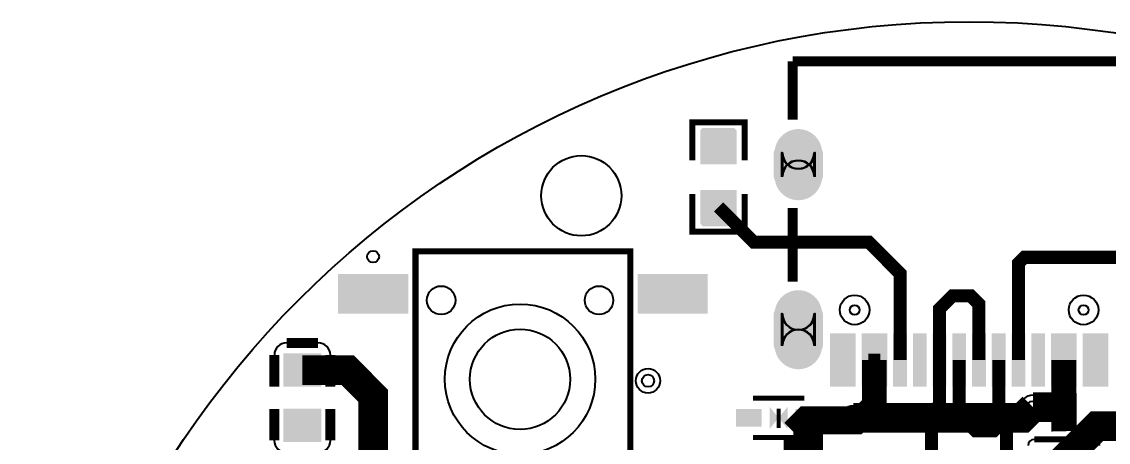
# Model space of a CAD drawing. Header units: millimetres. Extents: x -24 to 24, y -24 to 24.
# Drawn here: x -24 to 3.53, y 13.35 to 24 of the extents above; entities that cross this region are included whole.
import ezdxf

# ---------------------------------------------------------------- set-up
doc = ezdxf.new("R2010")
doc.units = ezdxf.units.MM
for name, color, linetype, true_color in [('BoardOutLine', 7, 'Continuous', 0xff00ff), ('BottomLayer', 7, 'Continuous', 0x0000ff), ('BottomSilkLayer', 7, 'Continuous', 0x66cc33), ('BottomSolderMaskLayer', 7, 'Continuous', 0xaa00ff), ('Document', 7, 'Continuous', 0xffffff), ('Hole', 7, 'Continuous', 0x222222), ('Multi-Layer', 7, 'Continuous', 0xc0c0c0), ('TopLayer', 7, 'Continuous', 0xff0000), ('TopPasteMaskLayer', 7, 'Continuous', 0x808080), ('TopSilkLayer', 7, 'Continuous', 0xffcc00), ('TopSolderMaskLayer', 7, 'Continuous', 0x800080)]:
    doc.layers.add(name, color=color, linetype=linetype, true_color=true_color)

msp = doc.modelspace()

# ---------------------------------------------------------------- hatches: boundary and pattern name
at = {"layer": 'BottomSolderMaskLayer'}
for points in [[(-3.6996951993904412, 20.072584878502994, -0.7853981633974483), (-4.950495300990645, 20.072584878502994), (-4.950495300990645, 20.68951824570297, -0.7853981633974483), (-3.6996951993904412, 20.68951824570297)], [(-3.6996951993904412, 15.791059182118374, -0.7853981633974483), (-4.950495300990645, 15.791059182118374), (-4.950495300990645, 16.611379222758387, -0.7853981633974483), (-3.6996951993904412, 16.611379222758387)]]:
    msp.add_hatch(color=256, dxfattribs=at).paths.add_polyline_path(points)
at = {"layer": 'Document'}
for points in [[(-5.054610109219993, 14.2494284988569), (-5.054610109219993, 13.690627381254671), (-4.826009652019138, 13.970027940055843)], [(-4.597409194818283, 14.2494284988569), (-4.597409194818283, 13.690627381254671), (-4.826009652019138, 13.970027940055843)]]:
    msp.add_hatch(color=256, dxfattribs=at).paths.add_polyline_path(points)
at = {"layer": 'Multi-Layer'}
for points in [[(-3.725095250190543, 20.081051562103085, -0.7853981633974483), (-4.925095250190543, 20.081051562103085), (-4.925095250190543, 20.681051562102994, -0.7853981633974483), (-3.725095250190543, 20.681051562102994)], [(-3.725095250190543, 15.801219202438347, -0.7853981633974483), (-4.925095250190543, 15.801219202438347), (-4.925095250190543, 16.6012192024383, -0.7853981633974483), (-3.725095250190543, 16.6012192024383)]]:
    msp.add_hatch(color=256, dxfattribs=at).paths.add_polyline_path(points)
at = {"layer": 'TopLayer'}
for points in [[(-6.782016764033415, 20.416052832105493), (-5.918008636017248, 20.416052832105493), (-5.918008636017248, 21.222529845059512), (-6.782016764033415, 21.222529845059512)], [(-6.782016764033415, 19.71602743205483), (-5.918008636017248, 19.71602743205483), (-5.918008636017248, 18.90955041910081), (-6.782016764033415, 18.90955041910081)], [(-15.943002286004457, 17.59900939801878), (-14.253009906019656, 17.59900939801878), (-14.253009906019656, 16.61899923799831), (-15.943002286004457, 16.61899923799831)], [(-6.662992125984147, 17.59900939801878), (-8.352984505968834, 17.59900939801878), (-8.352984505968834, 16.61899923799831), (-6.662992125984147, 16.61899923799831)], [(-3.199999999999818, 14.78280416560824), (-3.5000254000506175, 14.78280416560824), (-3.5000254000506175, 16.082778765557464), (-3.199999999999818, 16.082778765557464)], [(-2.8999999999998636, 14.78280416560824), (-3.200025400050663, 14.78280416560824), (-3.200025400050663, 16.082778765557464), (-2.8999999999998636, 16.082778765557464)], [(-2.400101600203243, 14.782956565913082), (-2.7001270002540423, 14.782956565913082), (-2.7001270002540423, 16.082931165862192), (-2.400101600203243, 16.082931165862192)], [(-2.099974599949064, 14.782981965963813), (-2.3999999999998636, 14.782981965963813), (-2.3999999999998636, 16.08295656591315), (-2.099974599949064, 16.08295656591315)], [(-1.6000762001522162, 14.782829565659085), (-1.900076200152398, 14.782829565659085), (-1.900076200152398, 16.08285496570977), (-1.6000762001522162, 16.08285496570977)], [(-1.0996951993902258, 14.782829565659085), (-1.3996951993901803, 14.782829565659085), (-1.3996951993901803, 16.08285496570977), (-1.0996951993902258, 16.08285496570977)], [(-0.6000762001522162, 14.782829565659085), (-0.9000762001523981, 14.782829565659085), (-0.9000762001523981, 16.08285496570977), (-0.6000762001522162, 16.08285496570977)], [(-0.09994919989821938, 14.78280416560824), (-0.3999491998984013, 14.78280416560824), (-0.3999491998984013, 16.08282956565904), (-0.09994919989821938, 16.08282956565904)], [(0.3999237998477838, 14.782829565659085), (0.09992379984782929, 14.782829565659085), (0.09992379984782929, 16.08285496570977), (0.3999237998477838, 16.08285496570977)], [(0.9000508001017806, 14.78280416560824), (0.6000508001015987, 14.78280416560824), (0.6000508001015987, 16.08282956565904), (0.9000508001017806, 16.08282956565904)], [(1.3999237998477838, 14.782829565659085), (1.0999237998478293, 14.782829565659085), (1.0999237998478293, 16.08285496570977), (1.3999237998477838, 16.08285496570977)], [(1.9000508001017806, 14.782829565659085), (1.600050800101826, 14.782829565659085), (1.600050800101826, 16.08285496570977), (1.9000508001017806, 16.08285496570977)], [(2.400000000000091, 14.782956565913082), (2.0999745999492916, 14.782956565913082), (2.0999745999492916, 16.082931165862192), (2.400000000000091, 16.082931165862192)], [(2.699949199898356, 14.782981965963813), (2.3999237998475564, 14.782981965963813), (2.3999237998475564, 16.08295656591315), (2.699949199898356, 16.08295656591315)], [(3.1999745999492006, 14.78280416560824), (2.899974599949246, 14.78280416560824), (2.899974599949246, 16.08282956565904), (3.1999745999492006, 16.08282956565904)], [(3.4999491998985377, 14.782956565913082), (3.199949199898583, 14.782956565913082), (3.199949199898583, 16.08298196596388), (3.4999491998985377, 16.08298196596388)], [(-17.34102108204206, 14.778003556007093), (-17.34102108204206, 15.578003556007047), (-16.440995681991353, 15.578003556007047), (-16.440995681991353, 14.778003556007093)], [(-17.34102108204206, 13.378003556007002), (-17.34102108204206, 14.17800355600707), (-16.440995681991353, 14.17800355600707), (-16.440995681991353, 13.378003556007002)], [(-5.875946151892094, 14.170027940055775), (-5.275946151892185, 14.170027940055775), (-5.275946151892185, 13.770027940055797), (-5.875946151892094, 13.770027940055797)], [(-3.776073152146182, 13.770027940055797), (-4.3760731521463185, 13.770027940055797), (-4.3760731521463185, 14.170027940055775), (-3.776073152146182, 14.170027940055775)]]:
    msp.add_hatch(color=256, dxfattribs=at).paths.add_polyline_path(points)
at = {"layer": 'TopPasteMaskLayer'}
for points in [[(-6.7999999999999545, 21.261061722123372), (-6.7999999999999545, 20.461061722123304), (-6.749987299974464, 20.411049022097927), (-6.522021844043593, 20.411049022097927), (-6.522021844043593, 20.78105156210313), (-6.192024384048636, 20.78105156210313), (-6.192024384048636, 20.411049022097927), (-5.949987299974509, 20.411049022097927), (-5.899999999999864, 20.461061722123304), (-5.899999999999864, 21.261061722123372), (-5.949987299974509, 21.311049022097905), (-6.749987299974464, 21.311049022097905)], [(-4.369951739903399, 19.48282956565913), (-4.340081280162394, 19.481330962661787), (-4.310160020319927, 19.481330962661787), (-4.280289560578922, 19.48282956565913), (-4.250520701041296, 19.485801371602747), (-4.220929641859129, 19.49027178054348), (-4.191617983235801, 19.496189992379982), (-4.162611125222156, 19.503581407162642), (-4.134036068071964, 19.51239522479034), (-4.105918211836297, 19.522631445262846), (-4.078359156718079, 19.53423926847836), (-4.051384302768611, 19.547218694437333), (-4.025120650241206, 19.56154432308847), (-3.9995935991871647, 19.5771399542798), (-3.9748793497585666, 19.593980187960256), (-3.9510287020573287, 19.61206502413006), (-3.928117856235531, 19.63129286258561), (-3.9061722123444724, 19.651638303276513), (-3.8852933705866235, 19.67305054610108), (-3.8654813309624387, 19.69547879095751), (-3.8468376936752975, 19.718872237744336), (-3.82938785877559, 19.743154686309254), (-3.813157226314388, 19.768300736601418), (-3.798196596392927, 19.79420878841745), (-3.7845313690627336, 19.820828041656), (-3.772237744475433, 19.84808229616442), (-3.7613157226312524, 19.87594615189232), (-3.7517653035306466, 19.904292608585138), (-3.7436626873252408, 19.93309626619248), (-3.737007874015717, 19.962255524510965), (-3.731826263652465, 19.99171958343902), (-3.728092456184868, 20.02141224282434), (-3.7258572517143875, 20.051257302514614), (-3.7251206502412515, 20.081153162306236), (-3.7251206502412515, 20.68115316230626), (-3.7258572517143875, 20.711049022097882), (-3.728092456184868, 20.740894081788156), (-3.731826263652465, 20.77058674117336), (-3.737007874015717, 20.80005080010153), (-3.7436626873252408, 20.829210058420017), (-3.7517653035306466, 20.858013716027358), (-3.7613157226312524, 20.886360172720174), (-3.772237744475433, 20.91422402844796), (-3.7845313690627336, 20.941478282956496), (-3.798196596392927, 20.968097536194932), (-3.813157226314388, 20.994005588011078), (-3.82938785877559, 21.019151638303242), (-3.8468376936752975, 21.04343408686816), (-3.8654813309624387, 21.066827533654987), (-3.8852933705866235, 21.089255778511415), (-3.9061722123444724, 21.11066802133587), (-3.928117856235531, 21.131013462026772), (-3.9510287020573287, 21.150241300482435), (-3.9748793497585666, 21.16832613665224), (-3.9995935991871647, 21.185166370332695), (-4.025120650241206, 21.200762001523913), (-4.051384302768611, 21.215087630175162), (-4.078359156718079, 21.22806705613391), (-4.105918211836297, 21.23967487934965), (-4.134036068071964, 21.249911099822157), (-4.162611125222156, 21.25872491744974), (-4.191617983235801, 21.266116332232514), (-4.220929641859129, 21.272034544069015), (-4.250520701041296, 21.27650495300975), (-4.280289560578922, 21.279476758953365), (-4.310160020319927, 21.280975361950595), (-4.340081280162394, 21.280975361950595), (-4.369951739903399, 21.279476758953365), (-4.399720599441025, 21.27650495300975), (-4.429311658623192, 21.272034544069015), (-4.45862331724652, 21.266116332232514), (-4.487630175260165, 21.25872491744974), (-4.516205232410357, 21.249911099822157), (-4.544323088646024, 21.23967487934965), (-4.571882143764242, 21.22806705613391), (-4.598856997713938, 21.215087630175162), (-4.6251206502413424, 21.200762001523913), (-4.650647701295384, 21.185166370332695), (-4.6753619507237545, 21.16832613665224), (-4.699212598424992, 21.150241300482435), (-4.72212344424679, 21.131013462026772), (-4.744069088138076, 21.11066802133587), (-4.764947929895698, 21.089255778511415), (-4.784759969519882, 21.066827533654987), (-4.803403606807024, 21.04343408686816), (-4.820853441706731, 21.019151638303242), (-4.83708407416816, 20.994005588011078), (-4.852044704089394, 20.968097536194932), (-4.865709931419815, 20.941478282956496), (-4.878003556006888, 20.91422402844796), (-4.888925577851069, 20.886360172720174), (-4.898475996951902, 20.858013716027358), (-4.90657861315708, 20.829210058420017), (-4.913233426466832, 20.80005080010153), (-4.918415036829856, 20.77058674117336), (-4.922148844297681, 20.740894081788156), (-4.924384048767934, 20.711049022097882), (-4.925120650241297, 20.68115316230626), (-4.925120650241297, 20.081153162306236), (-4.924384048767934, 20.051257302514614), (-4.922148844297681, 20.02141224282434), (-4.918415036829856, 19.99171958343902), (-4.913233426466832, 19.962255524510965), (-4.90657861315708, 19.93309626619248), (-4.898475996951902, 19.904292608585138), (-4.888925577851069, 19.87594615189232), (-4.878003556006888, 19.84808229616442), (-4.865709931419815, 19.820828041656), (-4.852044704089394, 19.79420878841745), (-4.83708407416816, 19.768300736601418), (-4.820853441706731, 19.743154686309254), (-4.803403606807024, 19.718872237744336), (-4.784759969519882, 19.69547879095751), (-4.764947929895698, 19.67305054610108), (-4.744069088138076, 19.651638303276513), (-4.72212344424679, 19.63129286258561), (-4.699212598424992, 19.61206502413006), (-4.6753619507237545, 19.593980187960256), (-4.650647701295384, 19.5771399542798), (-4.6251206502413424, 19.56154432308847), (-4.598856997713938, 19.547218694437333), (-4.571882143764242, 19.53423926847836), (-4.544323088646024, 19.522631445262846), (-4.516205232410357, 19.51239522479034), (-4.487630175260165, 19.503581407162642), (-4.45862331724652, 19.496189992379982), (-4.429311658623192, 19.49027178054348), (-4.399720599441025, 19.485801371602747)], [(-5.900025400050708, 18.871018542037064), (-5.900025400050708, 19.671018542037018), (-5.950038100076199, 19.721031242062395), (-6.17800355600707, 19.721031242062395), (-6.17800355600707, 19.351028702057306), (-6.5080010160020265, 19.351028702057306), (-6.5080010160020265, 19.721031242062395), (-6.750038100075926, 19.721031242062395), (-6.800025400050572, 19.671018542037018), (-6.800025400050572, 18.871018542037064), (-6.750038100075926, 18.821031242062418), (-5.950038100076199, 18.821031242062418)], [(-15.943002286004457, 17.59900939801878), (-14.253009906019656, 17.59900939801878), (-14.253009906019656, 16.61899923799831), (-15.943002286004457, 16.61899923799831)], [(-6.662992125984147, 17.59900939801878), (-8.352984505968834, 17.59900939801878), (-8.352984505968834, 16.61899923799831), (-6.662992125984147, 16.61899923799831)], [(-4.369951739903399, 15.202921005841858), (-4.340081280162394, 15.201422402844742), (-4.310160020319927, 15.201422402844742), (-4.280289560578922, 15.202921005841858), (-4.250520701041296, 15.205892811785475), (-4.220929641859129, 15.210363220726322), (-4.191617983235801, 15.216281432562823), (-4.162611125222156, 15.223672847345597), (-4.134036068071964, 15.232486664973294), (-4.105918211836297, 15.242722885445573), (-4.078359156718079, 15.254330708661314), (-4.051384302768611, 15.267310134620175), (-4.025120650241206, 15.281635763271424), (-3.9995935991871647, 15.297231394462756), (-3.9748793497585666, 15.31407162814321), (-3.9510287020573287, 15.332156464312789), (-3.928117856235531, 15.351384302768565), (-3.9061722123444724, 15.371729743459355), (-3.8852933705866235, 15.393141986283808), (-3.8654813309624387, 15.415570231140464), (-3.8468376936752975, 15.43896367792729), (-3.82938785877559, 15.463246126492209), (-3.813157226314388, 15.48839217678426), (-3.798196596392927, 15.514300228600405), (-3.7845313690627336, 15.540919481838955), (-3.772237744475433, 15.568173736347376), (-3.7613157226312524, 15.59603759207505), (-3.7517653035306466, 15.624384048767979), (-3.7436626873252408, 15.65318770637532), (-3.737007874015717, 15.682346964693807), (-3.731826263652465, 15.711811023621976), (-3.728092456184868, 15.741503683007295), (-3.7258572517143875, 15.771348742697342), (-3.7251206502412515, 15.801244602489191), (-3.7251206502412515, 16.601244602489032), (-3.7258572517143875, 16.631140462280882), (-3.728092456184868, 16.66098552197093), (-3.731826263652465, 16.690678181356247), (-3.737007874015717, 16.720142240284304), (-3.7436626873252408, 16.749301498602904), (-3.7517653035306466, 16.778105156210245), (-3.7613157226312524, 16.806451612903174), (-3.772237744475433, 16.834315468630848), (-3.7845313690627336, 16.861569723139382), (-3.798196596392927, 16.88818897637782), (-3.813157226314388, 16.914097028193964), (-3.82938785877559, 16.939243078486015), (-3.8468376936752975, 16.963525527050933), (-3.8654813309624387, 16.986918973837874), (-3.8852933705866235, 17.009347218694415), (-3.9061722123444724, 17.03075946151887), (-3.928117856235531, 17.051104902209772), (-3.9510287020573287, 17.070332740665435), (-3.9748793497585666, 17.088417576835013), (-3.9995935991871647, 17.105257810515468), (-4.025120650241206, 17.1208534417068), (-4.051384302768611, 17.13517907035805), (-4.078359156718079, 17.14815849631691), (-4.105918211836297, 17.159766319532537), (-4.134036068071964, 17.17000254000493), (-4.162611125222156, 17.178816357632627), (-4.191617983235801, 17.186207772415514), (-4.220929641859129, 17.192125984251902), (-4.250520701041296, 17.19659639319275), (-4.280289560578922, 17.199568199136365), (-4.310160020319927, 17.201066802133482), (-4.340081280162394, 17.201066802133482), (-4.369951739903399, 17.199568199136365), (-4.399720599441025, 17.19659639319275), (-4.429311658623192, 17.192125984251902), (-4.45862331724652, 17.186207772415514), (-4.487630175260165, 17.178816357632627), (-4.516205232410357, 17.17000254000493), (-4.544323088646024, 17.159766319532537), (-4.571882143764242, 17.14815849631691), (-4.598856997713938, 17.13517907035805), (-4.6251206502413424, 17.1208534417068), (-4.650647701295384, 17.105257810515468), (-4.6753619507237545, 17.088417576835013), (-4.699212598424992, 17.070332740665435), (-4.72212344424679, 17.051104902209772), (-4.744069088138076, 17.03075946151887), (-4.764947929895698, 17.009347218694415), (-4.784759969519882, 16.986918973837874), (-4.803403606807024, 16.963525527050933), (-4.820853441706731, 16.939243078486015), (-4.83708407416816, 16.914097028193964), (-4.852044704089394, 16.88818897637782), (-4.865709931419815, 16.861569723139382), (-4.878003556006888, 16.834315468630848), (-4.888925577851069, 16.806451612903174), (-4.898475996951902, 16.778105156210245), (-4.90657861315708, 16.749301498602904), (-4.913233426466832, 16.720142240284304), (-4.918415036829856, 16.690678181356247), (-4.922148844297681, 16.66098552197093), (-4.924384048767934, 16.631140462280882), (-4.925120650241297, 16.601244602489032), (-4.925120650241297, 15.801244602489191), (-4.924384048767934, 15.771348742697342), (-4.922148844297681, 15.741503683007295), (-4.918415036829856, 15.711811023621976), (-4.913233426466832, 15.682346964693807), (-4.90657861315708, 15.65318770637532), (-4.898475996951902, 15.624384048767979), (-4.888925577851069, 15.59603759207505), (-4.878003556006888, 15.568173736347376), (-4.865709931419815, 15.540919481838955), (-4.852044704089394, 15.514300228600405), (-4.83708407416816, 15.48839217678426), (-4.820853441706731, 15.463246126492209), (-4.803403606807024, 15.43896367792729), (-4.784759969519882, 15.415570231140464), (-4.764947929895698, 15.393141986283808), (-4.744069088138076, 15.371729743459355), (-4.72212344424679, 15.351384302768565), (-4.699212598424992, 15.332156464312789), (-4.6753619507237545, 15.31407162814321), (-4.650647701295384, 15.297231394462756), (-4.6251206502413424, 15.281635763271424), (-4.598856997713938, 15.267310134620175), (-4.571882143764242, 15.254330708661314), (-4.544323088646024, 15.242722885445573), (-4.516205232410357, 15.232486664973294), (-4.487630175260165, 15.223672847345597), (-4.45862331724652, 15.216281432562823), (-4.429311658623192, 15.210363220726322), (-4.399720599441025, 15.205892811785475)], [(-3.5000254000506175, 16.082778765557464), (-3.5000254000506175, 14.78280416560824), (-3.200025400050663, 14.78280416560824), (-3.199999999999818, 14.78280416560824), (-2.8999999999998636, 14.78280416560824), (-2.8999999999998636, 16.082778765557464), (-3.199999999999818, 16.082778765557464), (-3.200025400050663, 16.082778765557464)], [(-2.7001778003555046, 16.082778765557464), (-2.7001778003555046, 14.78280416560824), (-2.40017780035555, 14.78280416560824), (-2.4001524003047052, 14.78280416560824), (-2.1001524003047507, 14.78280416560824), (-2.1001524003047507, 16.082778765557464), (-2.4001524003047052, 16.082778765557464), (-2.40017780035555, 16.082778765557464)], [(-1.900076200152398, 16.08285496570977), (-1.900076200152398, 14.782829565659085), (-1.6000762001522162, 14.782829565659085), (-1.6000762001522162, 16.08285496570977)], [(-1.3996951993901803, 16.08285496570977), (-1.3996951993901803, 14.782829565659085), (-1.0996951993902258, 14.782829565659085), (-1.0996951993902258, 16.08285496570977)], [(-0.9000762001523981, 16.08285496570977), (-0.9000762001523981, 14.782829565659085), (-0.6000762001522162, 14.782829565659085), (-0.6000762001522162, 16.08285496570977)], [(-0.3999491998984013, 16.08282956565904), (-0.3999491998984013, 14.78280416560824), (-0.09994919989821938, 14.78280416560824), (-0.09994919989821938, 16.08282956565904)], [(0.09992379984782929, 16.08285496570977), (0.09992379984782929, 14.782829565659085), (0.3999237998477838, 14.782829565659085), (0.3999237998477838, 16.08285496570977)], [(0.6000508001015987, 16.08282956565904), (0.6000508001015987, 14.78280416560824), (0.9000508001017806, 14.78280416560824), (0.9000508001017806, 16.08282956565904)], [(1.3999237998477838, 14.782829565659085), (1.3999237998477838, 16.08285496570977), (1.0999237998478293, 16.08285496570977), (1.0999237998478293, 14.782829565659085)], [(1.600050800101826, 16.08285496570977), (1.600050800101826, 14.782829565659085), (1.9000508001017806, 14.782829565659085), (1.9000508001017806, 16.08285496570977)], [(2.0999745999492916, 16.082931165862192), (2.0999745999492916, 14.782956565913082), (2.400000000000091, 14.782956565913082), (2.400000000000091, 14.782981965963813), (2.699949199898356, 14.782981965963813), (2.699949199898356, 16.08295656591315), (2.3999237998475564, 16.08295656591315), (2.3999237998475564, 16.082931165862192)], [(2.899974599949246, 16.08282956565904), (2.899974599949246, 14.78280416560824), (3.1999745999492006, 14.78280416560824), (3.1999745999492006, 14.782956565913082), (3.4999491998985377, 14.782956565913082), (3.4999491998985377, 16.08298196596388), (3.199949199898583, 16.08298196596388), (3.199949199898583, 16.08282956565904)], [(-17.34102108204206, 14.778003556007093), (-17.34102108204206, 15.578003556007047), (-16.440995681991353, 15.578003556007047), (-16.440995681991353, 14.778003556007093)], [(-17.34102108204206, 13.378003556007002), (-17.34102108204206, 14.17800355600707), (-16.440995681991353, 14.17800355600707), (-16.440995681991353, 13.378003556007002)], [(-5.875946151892094, 14.170027940055775), (-5.275946151892185, 14.170027940055775), (-5.275946151892185, 13.770027940055797), (-5.875946151892094, 13.770027940055797)], [(-3.776073152146182, 13.770027940055797), (-4.3760731521463185, 13.770027940055797), (-4.3760731521463185, 14.170027940055775), (-3.776073152146182, 14.170027940055775)]]:
    msp.add_hatch(color=256, dxfattribs=at).paths.add_polyline_path(points)
at = {"layer": 'TopSilkLayer'}
for points in [[(-4.826009652019138, 13.970027940055843), (-5.054610109219993, 13.690627381254671), (-5.054610109219993, 14.2494284988569)], [(-4.826009652019138, 13.970027940055843), (-4.597409194818283, 14.2494284988569), (-4.597409194818283, 13.690627381254671)]]:
    msp.add_hatch(color=256, dxfattribs=at).paths.add_polyline_path(points)
at = {"layer": 'TopSolderMaskLayer'}
for points in [[(-6.809230361341179, 20.392349303983565), (-5.890798238615162, 20.392349303983565), (-5.890798238615162, 21.246243827106582), (-6.809230361341179, 21.246243827106582)], [(-3.6996951993904412, 20.072584878502994, -0.7853981633974483), (-4.950495300990645, 20.072584878502994), (-4.950495300990645, 20.68951824570297, -0.7853981633974483), (-3.6996951993904412, 20.68951824570297)], [(-6.809230361341179, 19.73973992068386), (-5.890798238615162, 19.73973992068386), (-5.890798238615162, 18.885845397560843), (-6.809230361341179, 18.885845397560843)], [(-15.98680310449788, 17.613738258918488), (-14.209207770881562, 17.613738258918488), (-14.209207770881562, 16.604269613589054), (-15.98680310449788, 16.604269613589054)], [(-6.61919130749061, 17.613738258918488), (-8.396786641106928, 17.613738258918488), (-8.396786641106928, 16.604269613589054), (-6.61919130749061, 16.604269613589054)], [(-3.6996951993904412, 15.791059182118374, -0.7853981633974483), (-4.950495300990645, 15.791059182118374), (-4.950495300990645, 16.611379222758387, -0.7853981633974483), (-3.6996951993904412, 16.611379222758387)], [(-3.1746020997418327, 14.757401633413565), (-3.525431902476612, 14.757401633413565), (-3.525431902476612, 16.10817534240516), (-3.1746020997418327, 16.10817534240516)], [(-2.87459779865776, 14.757401633413565), (-3.225427601392539, 14.757401633413565), (-3.225427601392539, 16.10817534240516), (-2.87459779865776, 16.10817534240516)], [(-2.3746950977772485, 14.757559989065385), (-2.7255249005120277, 14.757559989065385), (-2.7255249005120277, 16.108333698056867), (-2.3746950977772485, 16.108333698056867)], [(-2.074585301858633, 14.757586381673832), (-2.4254151045934123, 14.757586381673832), (-2.4254151045934123, 16.108360090665542), (-2.074585301858633, 16.108360090665542)], [(-1.5746826009778943, 14.75742802602224), (-1.9254827025781651, 14.75742802602224), (-1.9254827025781651, 16.108254520230957), (-1.5746826009778943, 16.108254520230957)], [(-1.0743016002159038, 14.75742802602224), (-1.4251017018161747, 14.75742802602224), (-1.4251017018161747, 16.108254520230957), (-1.0743016002159038, 16.108254520230957)], [(-0.5746826009778943, 14.75742802602224), (-0.9254827025783925, 14.75742802602224), (-0.9254827025783925, 16.108254520230957), (-0.5746826009778943, 16.108254520230957)], [(-0.07455560072389744, 14.757401633413565), (-0.4253557023241683, 14.757401633413565), (-0.4253557023241683, 16.108228127622397), (-0.07455560072389744, 16.108228127622397)], [(0.42531739902210575, 14.75742802602224), (0.07451729742183488, 14.75742802602224), (0.07451729742183488, 16.108254520230957), (0.42531739902210575, 16.108254520230957)], [(0.9254443992761026, 14.757401633413565), (0.5746442976756043, 14.757401633413565), (0.5746442976756043, 16.108228127622397), (0.9254443992761026, 16.108228127622397)], [(1.4253173990221057, 14.75742802602224), (1.0745172974218349, 14.75742802602224), (1.0745172974218349, 16.108254520230957), (1.4253173990221057, 16.108254520230957)], [(1.9254443992761026, 14.75742802602224), (1.5746442976758317, 14.75742802602224), (1.5746442976758317, 16.108254520230957), (1.9254443992761026, 16.108254520230957)], [(2.4254065024260854, 14.757559989065385), (2.074576699691079, 14.757559989065385), (2.074576699691079, 16.108333698056867), (2.4254065024260854, 16.108333698056867)], [(2.7253514012404594, 14.757586381673832), (2.3745215985056802, 14.757586381673832), (2.3745215985056802, 16.108360090665542), (2.7253514012404594, 16.108360090665542)], [(3.225359596955741, 14.757401633413565), (2.8745594953556974, 14.757401633413565), (2.8745594953556974, 16.108228127622397), (3.225359596955741, 16.108228127622397)], [(3.525334196905078, 14.757559989065385), (3.1745340953050345, 14.757559989065385), (3.1745340953050345, 16.108386483274103), (3.525334196905078, 16.108386483274103)], [(-17.369596945645412, 14.75541999829511), (-17.369596945645412, 15.60057564416195), (-16.412419818388003, 15.60057564416195), (-16.412419818388003, 14.75541999829511)], [(-17.369596945645412, 13.355422865684318), (-17.369596945645412, 14.20057851155127), (-16.412419818388003, 14.20057851155127), (-16.412419818388003, 13.355422865684318)], [(-5.901337600524585, 14.195421539230097), (-5.250537498924359, 14.195421539230097), (-5.250537498924359, 13.744621437629803), (-5.901337600524585, 13.744621437629803)], [(-3.750664499178356, 13.744621437629803), (-4.401464600778581, 13.744621437629803), (-4.401464600778581, 14.195421539230097), (-3.750664499178356, 14.195421539230097)]]:
    msp.add_hatch(color=256, dxfattribs=at).paths.add_polyline_path(points)

# ---------------------------------------------------------------- linework, layer by layer
at = {"layer": 'BoardOutLine'}
msp.add_circle((2.5400050844837097e-05, 5.0800101575987355e-05), 24.000000000000004, dxfattribs=at)
at = {"layer": 'BottomLayer', "const_width": 0.7500127000254001}
for points in [[(-2.930378460756856, 13.969824739649312), (1.3495300990603027, 13.969824739649312), (1.6187706375415019, 14.239065278130397)], [(4.981737363474849, 13.769164338328551), (3.239293878587887, 13.759004318008579), (2.4010922021846, 12.920802641605178), (2.4010922021846, 12.461061722123304)]]:
    msp.add_lwpolyline(points, dxfattribs=at)
at = {"layer": 'BottomSilkLayer', "const_width": 0.15240030480060962}
msp.add_lwpolyline([(1.6487426974854316, 13.423571247142377), (3.1511557023115984, 13.423571247142377)], dxfattribs=at)
at = {"layer": 'BottomSilkLayer'}
for centre, start, end in [((1.648742697485659, 13.271170942341769), 90, 180), ((3.151155702311371, 13.271170942341769), 0, 90)]:
    msp.add_arc(centre, 0.15240030480060962, start, end, dxfattribs=at)
at = {"layer": 'BottomSolderMaskLayer'}
for points in [[(-4.741896240781694, 20.072793813687895), (-4.741896240781694, 20.689727180887985)], [(-3.908029506381558, 20.072793813687895), (-3.908029506381558, 20.689727180887985)], [(-4.741896240781694, 15.791189408185119), (-4.741896240781694, 16.611483403611828)], [(-3.908029506381558, 15.791189408185119), (-3.908029506381558, 16.611483403611828)]]:
    msp.add_lwpolyline(points, close=True, dxfattribs=at)
for centre, start, end in [((-4.324962873581626, 20.689727180887985), 180, 360), ((-4.324962873581626, 20.072793813687895), 360, 180), ((-4.324962873581626, 16.611483403611828), 180, 360), ((-4.324962873581626, 15.791189408185119), 360, 180)]:
    msp.add_arc(centre, 0.41693336720006774, start, end, dxfattribs=at)
at = {"layer": 'Document'}
for centre in [(-2.8998983997967116, 16.70134620269232), (2.8999491998984013, 16.70134620269232)]:
    msp.add_circle(centre, 0.12496824993649988, dxfattribs=at)
at = {"layer": 'Hole'}
for centre in [(-8.134086868173654, 14.908102616205156), (1.62004064008147, 14.240081280162485), (-2.930378460756856, 13.969824739649312)]:
    msp.add_circle(centre, 0.15499110998222, dxfattribs=at)
at = {"layer": 'Multi-Layer'}
for points in [[(-4.724968249936319, 20.08125476250939), (-4.724968249936319, 20.68125476250941)], [(-3.924968249936319, 20.08125476250939), (-3.924968249936319, 20.68125476250941)], [(-4.724968249936319, 15.801346202692343), (-4.724968249936319, 16.601320802641567)], [(-3.924968249936319, 15.801346202692343), (-3.924968249936319, 16.601320802641567)]]:
    msp.add_lwpolyline(points, close=True, dxfattribs=at)
for centre, radius in [((-9.823952247904344, 19.594919989839923), 1.0160020320040641), ((-2.8998983997967116, 16.70134620269232), 0.37500635001270005), ((2.8999491998984013, 16.70134620269232), 0.37500635001270005), ((-8.134086868173654, 14.908102616205156), 0.31000762001524007), ((1.62004064008147, 14.240081280162485), 0.31000762001524007), ((-2.930378460756856, 13.969824739649312), 0.31000762001524007)]:
    msp.add_circle(centre, radius, dxfattribs=at)
for centre, start, end in [((-4.324968249936319, 20.68125476250941), 180, 360), ((-4.324968249936319, 20.08125476250939), 360, 180), ((-4.324968249936319, 16.601320802641567), 180, 360), ((-4.324968249936319, 15.801346202692343), 360, 180)]:
    msp.add_arc(centre, 0.4, start, end, dxfattribs=at)
at = {"layer": 'TopLayer'}
for points, const_width in [([(-6.349225298450392, 19.31145542291074), (-5.45260350520698, 18.4148336296671), (-2.539217678435307, 18.4148336296671), (-1.7492760985521727, 17.624892049783966), (-1.7492760985521727, 15.432867665735216)], 0.33), ([(1.2504699009398337, 15.432867665735216), (1.2504699009398337, 17.886512573025016), (1.3977901955804555, 18.033832867665637), (5.461798323596895, 18.033832867665637), (6.223799847599821, 18.795834391668677), (6.223799847599821, 19.303835407670704)], 0.33), ([(-0.7510541021081281, 15.432867665735216), (-0.7510541021081281, 16.730810261620377), (-0.42085344170686767, 17.06101092202175), (0.03888747777500612, 17.06101092202175), (0.2497078994158528, 16.850190500380904), (0.2497078994158528, 15.432867665735216)], 0.33), ([(-16.890246380492613, 15.178867157734203), (-15.747244094487996, 15.178867157734203), (-15.097002794005448, 14.528625857251654), (-15.097002794005448, 12.608382016763926)], 0.7500127000254001), ([(-2.440157480314838, 14.06888493776978), (-2.7932181864362065, 13.715824231648298), (-4.317221234442286, 13.715824231648298), (-4.444221488442736, 13.842824485648862), (-4.190220980441836, 14.096824993649875), (-2.7932181864362065, 14.096824993649875), (-2.549377698755279, 14.340665481330802), (-2.549377698755279, 15.432867665735216)], 0.33), ([(-2.249657099314163, 15.432867665735216), (-2.249657099314163, 14.259385318770455), (-2.539217678435307, 13.969824739649312), (-3.301219202438233, 13.969824739649312)], 0.33), ([(-2.549377698755279, 15.432867665735216), (-2.549377698755279, 14.350825501650888), (-2.930378460756856, 13.969824739649312)], 0.33), ([(-2.249657099314163, 14.53116586233159), (-2.549377698755279, 14.83088646177282), (-2.549377698755279, 15.432867665735216)], 0.33), ([(-2.249657099314163, 15.432867665735216), (-2.549377698755279, 15.432867665735216)], 0.33), ([(-2.249657099314163, 15.432867665735216), (-2.249657099314163, 14.650546101092118), (-2.549377698755279, 14.350825501650888)], 0.33), ([(-2.249657099314163, 14.259385318770455), (-2.549377698755279, 14.559105918211799), (-2.549377698755279, 15.432867665735216)], 0.33), ([(-2.249657099314163, 15.432867665735216), (-2.549377698755279, 15.432867665735216)], 0.33), ([(-0.9491744983488388, 12.323901447802768), (-0.9491744983488388, 14.096824993649875), (-0.7510541021081281, 14.297485394970636), (-0.7510541021081281, 15.432867665735216)], 0.33), ([(-0.25067310134613763, 15.432867665735216), (-0.25067310134613763, 14.051104902209772), (0.16080772161558343, 13.639624079248165), (0.6205486410972298, 13.639624079248165), (0.9507493014987176, 13.969824739649312)], 0.33), ([(0.9507493014987176, 12.323901447802768), (0.9507493014987176, 13.969824739649312), (0.7500889001778432, 14.170485140970186), (0.7500889001778432, 15.432867665735216)], 0.33), ([(2.2486918973838783, 15.432867665735216), (2.2486918973838783, 13.79202438404866), (2.5611125222251303, 13.799644399288695), (2.550952501905158, 15.432867665735216)], 0.33), ([(1.6187706375415019, 14.239065278130397), (2.2486918973838783, 14.239065278130397)], 0.7500127000254001), ([(-4.31976123952245, 12.420421640843188), (-4.31976123952245, 13.10114300228588), (-4.075920751841295, 13.10114300228588), (-4.075920751841295, 13.969824739649312)], 0.7500127000254001), ([(-2.930378460756856, 13.969824739649312), (-2.930378460756856, 13.969824739649312), (-4.075920751841295, 13.969824739649312)], 0.33)]:
    msp.add_lwpolyline(points, dxfattribs=dict(at, const_width=const_width))
at = {"layer": 'TopSilkLayer'}
for points, const_width in [([(-4.471018542036973, 23.001092202184395), (4.468986537973024, 23.001092202184395), (4.468986537973024, 21.519786639573226)], 0.25400050800101603), ([(-4.471018542036973, 23.001092202184395), (-4.471018542036973, 21.519431038861967)], 0.25400050800101603), ([(-7.01061722123427, 20.492252984505853), (-7.01061722123427, 21.45113030226048), (-5.689408178816166, 21.45113030226048), (-5.689408178816166, 20.492252984505853)], 0.15240030480060962), ([(-7.01061722123427, 19.63982727965447), (-7.01061722123427, 18.68094996189984), (-5.689408178816166, 18.68094996189984), (-5.689408178816166, 19.63982727965447)], 0.15240030480060962), ([(-4.471018542036973, 19.283058166116234), (-4.471018542036973, 17.419431038861944)], 0.25400050800101603), ([(-17.290779781559422, 15.868021336042489), (-16.490754381508623, 15.868021336042489)], 0.25400050800101603), ([(-17.600635001269893, 14.758267716535329), (-17.600635001269893, 15.558242316484552)], 0.25400050800101603), ([(-16.180975361950573, 14.758267716535329), (-16.180975361950573, 15.558242316484552)], 0.25400050800101603), ([(-17.60111760223515, 14.197815595631141), (-17.60111760223515, 13.397840995681918)], 0.25400050800101603), ([(-16.181432562864984, 14.197815595631141), (-16.181432562864984, 13.397840995681918)], 0.25400050800101603), ([(-5.476022352044538, 14.470027940055843), (-4.1759969519937385, 14.470027940055843)], 0.13), ([(-4.826009652019138, 14.198628397256698), (-4.826009652019138, 13.71602743205483)], 0.1), ([(-5.476022352044538, 13.470027940055843), (-4.1759969519937385, 13.470027940055843)], 0.13)]:
    msp.add_lwpolyline(points, dxfattribs=dict(at, const_width=const_width))
at = {"layer": 'TopSilkLayer', "const_width": 0.15240030480060962}
msp.add_lwpolyline([(-14.024409448818801, 18.18521717043427), (-8.581584963169917, 18.18521717043427), (-8.581584963169917, 11.532791465582818), (-14.024409448818801, 11.532791465582818), (-14.024409448818801, 18.18521717043427)], close=True, dxfattribs=at)
at = {"layer": 'TopSilkLayer'}
for centre, radius in [((-15.098018796037422, 18.051104902209772), 0.15011430022860048), ((-13.374879349758658, 16.946964693929317), 0.36068072136144275), ((-9.374879349758658, 16.946964693929317), 0.36068072136144275), ((-11.374879349758544, 14.94721869443731), 1.9050038100076203), ((-11.374879349758544, 14.946964693929317), 1.27000254000508)]:
    msp.add_circle(centre, radius, dxfattribs=at)
for centre, start, end in [((-17.290805181610267, 15.55819151742412), 90, 180), ((-16.4908051816102, 15.558191516382976), 0, 90), ((-17.291287783616326, 13.397917191669421), 180.00469637521252, 270), ((-16.491262381483466, 13.397917195834225), 270, 359.9953028546633)]:
    msp.add_arc(centre, 0.30982981965963935, start, end, dxfattribs=at)
at = {"layer": 'TopSolderMaskLayer'}
for points in [[(-4.741896240781694, 20.072793813687895), (-4.741896240781694, 20.689727180887985)], [(-3.908029506381558, 20.072793813687895), (-3.908029506381558, 20.689727180887985)], [(-4.741896240781694, 15.791189408185119), (-4.741896240781694, 16.611483403611828)], [(-3.908029506381558, 15.791189408185119), (-3.908029506381558, 16.611483403611828)]]:
    msp.add_lwpolyline(points, close=True, dxfattribs=at)
for centre, start, end in [((-4.324962873581626, 20.689727180887985), 180, 360), ((-4.324962873581626, 20.072793813687895), 360, 180), ((-4.324962873581626, 16.611483403611828), 180, 360), ((-4.324962873581626, 15.791189408185119), 360, 180)]:
    msp.add_arc(centre, 0.41693336720006774, start, end, dxfattribs=at)

doc.saveas('drawing.dxf')
